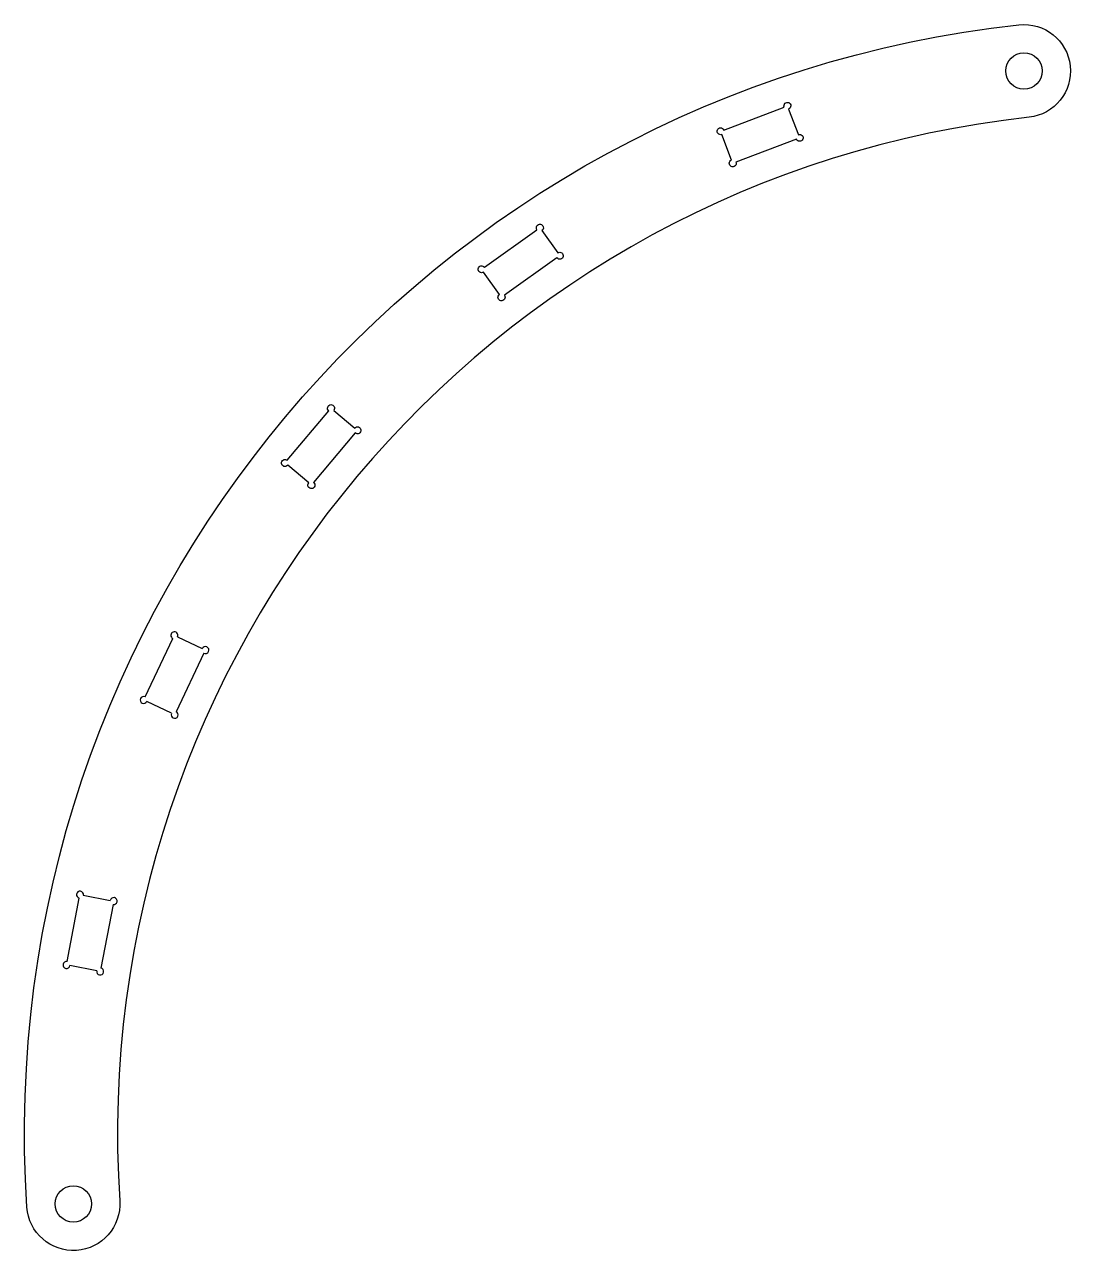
# Model space of a CAD drawing. Header units: millimetres. Extents: x -136 to -24, y -12 to 120.
import ezdxf

# ---------------------------------------------------------------- set-up
doc = ezdxf.new("R2010")
doc.units = ezdxf.units.MM
doc.layers.get('0').update_dxf_attribs({"linetype": 'CONTINUOUS'})

msp = doc.modelspace()

# ---------------------------------------------------------------- linework, layer by layer
for p, q in [((-120.03, 54.07), (-117.36, 52.8)), ((-123.51, 47.61), (-120.53, 53.89)), ((-117.19, 52.3), (-120.17, 46.02)), ((-120.67, 45.85), (-123.33, 47.11)), ((-131.9, 19.15), (-130.59, 25.97)), ((-130.16, 26.27), (-127.26, 25.72)), ((-126.96, 25.28), (-128.27, 18.45)), ((-128.71, 18.15), (-131.6, 18.71))]:
    msp.add_line(p, q)
for points in [[(-29.54, 119.89, -1), (-28.46, 109.94, 0.401491), (-126.24, -6.6, -1), (-136.22, -7.25, -0.401491)], [(-53.26, 108.07, -2.414214), (-53.47, 107.59), (-59.97, 105.11, -2.414214), (-60.45, 105.33), (-61.5, 108.09, -2.414214), (-61.29, 108.57), (-54.79, 111.04, -2.414214), (-54.31, 110.83)], [(-79.13, 95.35, -2.414214), (-79.22, 94.83), (-84.88, 90.8, -2.414214), (-85.41, 90.89), (-87.12, 93.29, -2.414214), (-87.03, 93.81), (-81.37, 97.84, -2.414214), (-80.84, 97.75)], [(-103.76, 78.37, -2.414214), (-103.23, 78.42), (-100.97, 76.52, -2.414214), (-100.92, 75.99), (-105.39, 70.67, -2.414214), (-105.92, 70.62), (-108.18, 72.52, -2.414214), (-108.23, 73.05)]]:
    msp.add_lwpolyline(points, format="xyb", close=True)
for centre in [(-29, 114.92), (-131.23, -6.92)]:
    msp.add_circle(centre, 1.95)
for centre, start, end in [((-120.37, 54.23), -25.4167, 244.5833), ((-117.03, 52.64), -115.4167, 154.5833), ((-123.67, 47.27), 64.5833, 334.5833), ((-120.33, 45.68), -205.4167, 64.5833), ((-130.52, 26.34), -10.8333, 259.1667), ((-126.89, 25.65), -100.8333, 169.1667), ((-131.97, 18.78), 79.1667, 349.1667), ((-128.34, 18.08), -190.8333, 79.1667)]:
    msp.add_arc(centre, 0.375, start, end)

doc.saveas('drawing.dxf')
